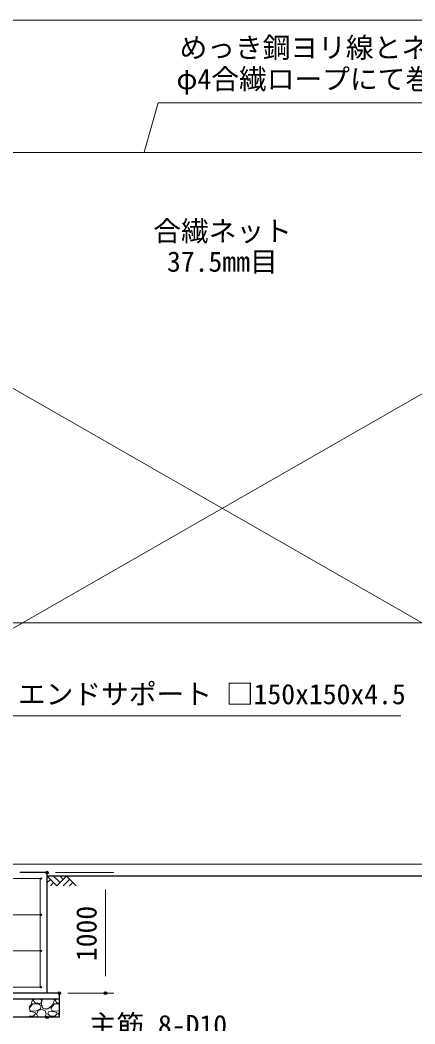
# Model space of a CAD drawing. Units: millimetres, scale not verified. Extents: x -14699 to 14701, y -10394 to 10396.
# Drawn here: x -8314 to -5046, y -2630 to 5691 of the extents above; entities that cross this region are included whole.
import ezdxf
from ezdxf.enums import TextEntityAlignment as Align

# ---------------------------------------------------------------- set-up
doc = ezdxf.new("R2010")
doc.units = ezdxf.units.MM
doc.header["$LTSCALE"] = 40
doc.header["$PDMODE"] = 32
doc.header["$PDSIZE"] = 20
for name, color, linetype, lineweight in [('0-3_D-STR3', 3, 'Continuous', 13), ('0-4_D-BGD', 7, 'Continuous', 25), ('0-5_D-STR-DIM', 7, 'Continuous', 13), ('0-8_D-STR-TXT', 7, 'Continuous', 13), ('0-A_D-DCR-HCH', 7, 'Continuous', 13), ('0-B_D-STR4', 7, 'Continuous', 25)]:
    doc.layers.add(name, color=color, linetype=linetype, lineweight=lineweight)
doc.layers.add('0-7_Defpoints', color=8, linetype='Continuous')
doc.styles.add('ＭＳ ゴシック', font='')
doc.styles.get('ＭＳ ゴシック').set_extended_font_data('MS Gothic')

msp = doc.modelspace()

# ---------------------------------------------------------------- linework, layer by layer
at = {"layer": '0-3_D-STR3'}
for p, q in [((-10861.43, 4594.54), (1156.88, 4594.54)), ((-11278.2, -1017.18), (-2461.22, 4043.7)), ((-10820.79, 4043.7), (-2003.81, -1017.18)), ((-10861.43, 694.54), (1156.88, 694.54)), ((-10861.43, -1305.46), (1156.88, -1305.46)), ((-8140.12, -1425.46), (-8640.12, -1425.46)), ((-8148.12, -2325.46), (-8148.12, -1425.46)), ((-8140.12, -1725.46), (-8640.12, -1725.46)), ((-8140.12, -2025.46), (-8640.12, -2025.46)), ((-8140.12, -2325.46), (-8640.12, -2325.46))]:
    msp.add_line(p, q, dxfattribs=at)
for centre in [(-8140.12, -1425.46), (-8140.12, -1725.46), (-8140.12, -2025.46), (-8140.12, -2325.46)]:
    msp.add_circle(centre, 5, dxfattribs=at)
at = {"layer": '0-4_D-BGD'}
msp.add_line((-1855.62, -1405.46), (-8090.12, -1405.46), dxfattribs=at)
at = {"layer": '0-5_D-STR-DIM'}
for p, q in [((-11503.12, 5691.27), (-1783.12, 5691.27)), ((-8020.12, -1375.46), (-7536.87, -1375.46)), ((-7606.87, -1515.46), (-7606.87, -2235.46)), ((-7920.12, -2375.46), (-7536.87, -2375.46))]:
    msp.add_line(p, q, dxfattribs=at)
at = {"layer": '0-7_Defpoints'}
for p in [(-8090.12, -1375.46), (-7990.12, -2375.46), (-7606.87, -2375.46), (-8090.12, -2575.46)]:
    msp.add_point(p, dxfattribs=at)
at = {"layer": '0-8_D-STR-TXT'}
for points in [[(-2127.95, 5006.35), (-7169.76, 5006.35), (-7286.97, 4596.46)], [(-5161.57, -76.07), (-8502.24, -76.07), (-8755.03, -471.97)]]:
    msp.add_lwpolyline(points, dxfattribs=at)
at = {"layer": '0-A_D-DCR-HCH'}
for p, q in [((-8010.3, -1485.28), (-8090.12, -1405.46)), ((-7983.69, -1458.67), (-8036.9, -1405.46)), ((-7930.48, -1405.46), (-8010.3, -1485.28)), ((-7956.95, -1432.21), (-7983.69, -1405.46)), ((-7930.48, -1405.46), (-7850.66, -1485.28)), ((-8063.51, -1432.07), (-8090.12, -1458.55)), ((-8036.9, -1458.67), (-8063.63, -1485.28)), ((-7903.87, -1432.07), (-7957.33, -1485.28)), ((-7877.27, -1458.67), (-7904, -1485.28)), ((-8240.12, -2499.75), (-8208.53, -2464.65)), ((-8240.12, -2487.34), (-8224.73, -2475.45)), ((-8224.73, -2475.45), (-8210.33, -2430.45)), ((-8210.33, -2430.45), (-8213.38, -2425.46)), ((-8208.53, -2464.65), (-8161.73, -2464.65)), ((-8196.34, -2425.46), (-8204.93, -2434.05)), ((-8204.93, -2434.05), (-8190.53, -2455.65)), ((-8190.53, -2455.65), (-8145.53, -2461.05)), ((-8161.73, -2464.65), (-8138.33, -2480.85)), ((-8136.53, -2434.05), (-8146.34, -2425.46)), ((-8145.53, -2461.05), (-8136.53, -2444.85)), ((-8138.33, -2480.85), (-8145.53, -2506.05)), ((-8134.73, -2432.25), (-8136.53, -2470.05)), ((-8136.53, -2444.85), (-8136.53, -2434.05)), ((-8136.53, -2470.05), (-8122.13, -2504.25)), ((-8127.3, -2425.46), (-8134.73, -2432.25)), ((-8084.33, -2506.05), (-8044.73, -2475.45)), ((-8060.93, -2500.65), (-8028.53, -2464.65)), ((-8044.73, -2475.45), (-8030.33, -2430.45)), ((-8030.33, -2430.45), (-8033.38, -2425.46)), ((-8028.53, -2464.65), (-7990.12, -2464.65)), ((-8016.34, -2425.46), (-8024.93, -2434.05)), ((-8024.93, -2434.05), (-8010.53, -2455.65)), ((-8010.53, -2455.65), (-7990.12, -2458.1)), ((-8228.33, -2522.25), (-8240.12, -2502.04)), ((-8224.73, -2527.65), (-8240.12, -2529.27)), ((-8203.13, -2563.65), (-8240.12, -2566.87)), ((-8183.33, -2525.85), (-8228.33, -2522.25)), ((-8188.73, -2536.65), (-8224.73, -2527.65)), ((-8186.93, -2545.65), (-8203.13, -2563.65)), ((-8199.53, -2574.45), (-8201.89, -2575.46)), ((-8196.49, -2575.46), (-8199.53, -2574.45)), ((-8186.93, -2545.65), (-8188.73, -2536.65)), ((-8145.53, -2506.05), (-8183.33, -2525.85)), ((-8177.93, -2545.65), (-8167.13, -2570.85)), ((-8176.13, -2545.65), (-8165.33, -2520.45)), ((-8167.13, -2570.85), (-8151.45, -2575.46)), ((-8165.33, -2520.45), (-8136.53, -2511.45)), ((-8136.53, -2511.45), (-8107.73, -2522.25)), ((-8122.13, -2504.25), (-8084.33, -2506.05)), ((-8121.62, -2575.46), (-8105.93, -2570.85)), ((-8107.73, -2522.25), (-8096.93, -2545.65)), ((-8105.93, -2570.85), (-8096.93, -2545.65)), ((-8093.33, -2574.45), (-8094.44, -2575.46)), ((-8081.17, -2575.46), (-8093.33, -2574.45)), ((-8084.33, -2545.65), (-8078.93, -2531.25)), ((-8064.53, -2567.25), (-8084.33, -2545.65)), ((-8044.73, -2527.65), (-8078.93, -2531.25)), ((-8023.13, -2563.65), (-8064.53, -2567.25)), ((-8048.33, -2522.25), (-8060.93, -2500.65)), ((-8003.33, -2525.85), (-8048.33, -2522.25)), ((-8008.73, -2536.65), (-8044.73, -2527.65)), ((-8006.93, -2545.65), (-8023.13, -2563.65)), ((-8019.53, -2574.45), (-8021.89, -2575.46)), ((-8016.49, -2575.46), (-8019.53, -2574.45)), ((-8006.93, -2545.65), (-8008.73, -2536.65)), ((-7990.12, -2518.93), (-8003.33, -2525.85)), ((-7997.93, -2545.65), (-7990.12, -2563.88)), ((-7996.13, -2545.65), (-7990.12, -2531.62))]:
    msp.add_line(p, q, dxfattribs=at)
at = {"layer": '0-B_D-STR4'}
for p, q in [((-8090.12, -1375.46), (-8315.12, -1375.46)), ((-8090.12, -2375.46), (-8090.12, -1375.46)), ((-7990.12, -2375.46), (-8790.12, -2375.46)), ((-7990.12, -2375.46), (-7990.12, -2575.46)), ((-7990.12, -2425.46), (-8790.12, -2425.46)), ((-7990.12, -2575.46), (-8790.12, -2575.46))]:
    msp.add_line(p, q, dxfattribs=at)

# ---------------------------------------------------------------- texts
at = {"layer": '0-5_D-STR-DIM', "style": 'ＭＳ ゴシック'}
msp.add_text('1000', height=168.3, rotation=90, dxfattribs=at).set_placement((-7630.49, -2109.61), align=Align.BOTTOM_LEFT)
at = {"layer": '0-8_D-STR-TXT', "style": 'ＭＳ ゴシック'}
for s, p in [('めっき鋼ヨリ線とネット端部のφ6合繊ロープを', (-6994.19, 5328.7)), ('φ4合繊ロープにて巻付けて固定', (-7019.96, 5067.72)), ('合繊ネット', (-7211.65, 3807.39)), ('37.5mm目', (-7097.94, 3554.64)), ('エンドサポート □150x150x4.5', (-8332.01, -30.68)), ('主筋 8-D10', (-7746.46, -2774.98))]:
    msp.add_text(s, height=168.3, dxfattribs=at).set_placement(p, align=Align.BOTTOM_LEFT)

doc.saveas('drawing.dxf')
